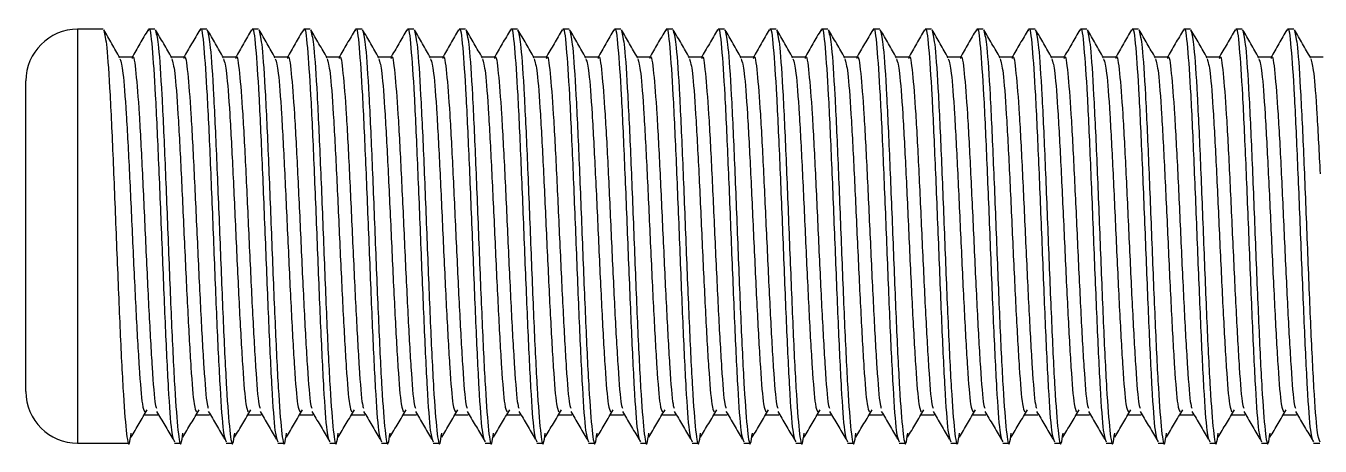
# Model space of a CAD drawing. Header units: millimetres. Extents: x -473 to 6267, y 319 to 3284.
# Drawn here: x 433.3 to 445.8, y 2944.33 to 2948.39 of the extents above; entities that cross this region are included whole.
import ezdxf

# ---------------------------------------------------------------- set-up
doc = ezdxf.new("R2010")
doc.units = ezdxf.units.MM
doc.layers.add('3mm', color=7, linetype='Continuous', lineweight=30)

msp = doc.modelspace()

# ---------------------------------------------------------------- linework, layer by layer
at = {"layer": '3mm', "lineweight": 30}
for p, q in [((434.047, 2948.359), (433.8, 2948.359)), ((433.8, 2948.359), (433.8, 2944.359)), ((434.547, 2948.359), (434.485, 2948.359)), ((435.047, 2948.359), (434.985, 2948.359)), ((435.547, 2948.359), (435.485, 2948.359)), ((436.047, 2948.359), (435.985, 2948.359)), ((436.547, 2948.359), (436.485, 2948.359)), ((437.047, 2948.359), (436.985, 2948.359)), ((437.547, 2948.359), (437.485, 2948.359)), ((438.047, 2948.359), (437.985, 2948.359)), ((438.547, 2948.359), (438.485, 2948.359)), ((439.047, 2948.359), (438.985, 2948.359)), ((439.547, 2948.359), (439.485, 2948.359)), ((440.047, 2948.359), (439.985, 2948.359)), ((440.547, 2948.359), (440.485, 2948.359)), ((441.047, 2948.359), (440.985, 2948.359)), ((441.547, 2948.359), (441.485, 2948.359)), ((442.047, 2948.359), (441.985, 2948.359)), ((442.547, 2948.359), (442.485, 2948.359)), ((443.047, 2948.359), (442.985, 2948.359)), ((443.547, 2948.359), (443.485, 2948.359)), ((444.047, 2948.359), (443.985, 2948.359)), ((444.547, 2948.359), (444.485, 2948.359)), ((445.047, 2948.359), (444.985, 2948.359)), ((445.547, 2948.359), (445.485, 2948.359)), ((434.329, 2948.088), (434.207, 2948.088)), ((434.829, 2948.088), (434.707, 2948.088)), ((435.329, 2948.088), (435.207, 2948.088)), ((435.829, 2948.088), (435.707, 2948.088)), ((436.329, 2948.088), (436.207, 2948.088)), ((436.829, 2948.088), (436.707, 2948.088)), ((437.329, 2948.088), (437.207, 2948.088)), ((437.829, 2948.088), (437.707, 2948.088)), ((438.329, 2948.088), (438.207, 2948.088)), ((438.829, 2948.088), (438.707, 2948.088)), ((439.329, 2948.088), (439.207, 2948.088)), ((439.829, 2948.088), (439.707, 2948.088)), ((440.329, 2948.088), (440.207, 2948.088)), ((440.829, 2948.088), (440.707, 2948.088)), ((441.329, 2948.088), (441.207, 2948.088)), ((441.829, 2948.088), (441.707, 2948.088)), ((442.329, 2948.088), (442.207, 2948.088)), ((442.829, 2948.088), (442.707, 2948.088)), ((443.329, 2948.088), (443.207, 2948.088)), ((443.829, 2948.088), (443.707, 2948.088)), ((444.329, 2948.088), (444.207, 2948.088)), ((444.829, 2948.088), (444.707, 2948.088)), ((445.329, 2948.088), (445.207, 2948.088)), ((445.829, 2948.088), (445.707, 2948.088)), ((433.3, 2947.858), (433.3, 2947.859)), ((433.3, 2944.859), (433.3, 2947.858)), ((434.448, 2944.634), (434.573, 2944.634)), ((434.948, 2944.634), (435.073, 2944.634)), ((435.448, 2944.634), (435.573, 2944.634)), ((435.948, 2944.634), (436.073, 2944.634)), ((436.448, 2944.634), (436.573, 2944.634)), ((436.948, 2944.634), (437.073, 2944.634)), ((437.448, 2944.634), (437.573, 2944.634)), ((437.948, 2944.634), (438.073, 2944.634)), ((438.448, 2944.634), (438.573, 2944.634)), ((438.948, 2944.634), (439.073, 2944.634)), ((439.448, 2944.634), (439.573, 2944.634)), ((439.948, 2944.634), (440.073, 2944.634)), ((440.448, 2944.634), (440.573, 2944.634)), ((440.948, 2944.634), (441.073, 2944.634)), ((441.448, 2944.634), (441.573, 2944.634)), ((441.948, 2944.634), (442.073, 2944.634)), ((442.448, 2944.634), (442.573, 2944.634)), ((442.948, 2944.634), (443.073, 2944.634)), ((443.448, 2944.634), (443.573, 2944.634)), ((443.948, 2944.634), (444.073, 2944.634)), ((444.448, 2944.634), (444.573, 2944.634)), ((444.948, 2944.634), (445.073, 2944.634)), ((445.448, 2944.634), (445.573, 2944.634)), ((433.8, 2944.359), (434.235, 2944.359)), ((434.235, 2944.359), (434.297, 2944.359)), ((434.735, 2944.359), (434.797, 2944.359)), ((435.235, 2944.359), (435.297, 2944.359)), ((435.735, 2944.359), (435.797, 2944.359)), ((436.235, 2944.359), (436.297, 2944.359)), ((436.735, 2944.359), (436.797, 2944.359)), ((437.235, 2944.359), (437.297, 2944.359)), ((437.735, 2944.359), (437.797, 2944.359)), ((438.235, 2944.359), (438.297, 2944.359)), ((438.735, 2944.359), (438.797, 2944.359)), ((439.235, 2944.359), (439.297, 2944.359)), ((439.735, 2944.359), (439.797, 2944.359)), ((440.235, 2944.359), (440.297, 2944.359)), ((440.735, 2944.359), (440.797, 2944.359)), ((441.235, 2944.359), (441.297, 2944.359)), ((441.735, 2944.359), (441.797, 2944.359)), ((442.235, 2944.359), (442.297, 2944.359)), ((442.735, 2944.359), (442.797, 2944.359)), ((443.235, 2944.359), (443.297, 2944.359)), ((443.735, 2944.359), (443.797, 2944.359)), ((444.235, 2944.359), (444.297, 2944.359)), ((444.735, 2944.359), (444.797, 2944.359)), ((445.235, 2944.359), (445.297, 2944.359)), ((445.735, 2944.359), (445.797, 2944.359))]:
    msp.add_line(p, q, dxfattribs=at)
for centre, start, end in [((433.8, 2947.859), 90, 180), ((433.8, 2944.859), 180, 270)]:
    msp.add_arc(centre, 0.5, start, end, dxfattribs=at)
for points, knots in [([(434.485, 2948.346), (434.486, 2948.35), (434.497, 2948.4), (434.519, 2948.205), (434.55, 2947.762), (434.581, 2947.074), (434.613, 2946.286), (434.644, 2945.505), (434.675, 2944.861), (434.705, 2944.432), (434.725, 2944.391), (434.735, 2944.371)], [0, 0, 0, 0, 0.011247, 0.136247, 0.261247, 0.386247, 0.511247, 0.636247, 0.761247, 0.886247, 1, 1, 1, 1]), ([(434.985, 2948.346), (434.986, 2948.35), (434.997, 2948.4), (435.019, 2948.205), (435.05, 2947.762), (435.081, 2947.074), (435.113, 2946.286), (435.144, 2945.505), (435.175, 2944.861), (435.205, 2944.432), (435.225, 2944.391), (435.235, 2944.371)], [0, 0, 0, 0, 0.011247, 0.136247, 0.261247, 0.386247, 0.511247, 0.636247, 0.761247, 0.886247, 1, 1, 1, 1]), ([(435.485, 2948.346), (435.486, 2948.35), (435.497, 2948.4), (435.519, 2948.205), (435.55, 2947.762), (435.581, 2947.074), (435.613, 2946.286), (435.644, 2945.505), (435.675, 2944.861), (435.705, 2944.432), (435.725, 2944.391), (435.735, 2944.371)], [0, 0, 0, 0, 0.011247, 0.136247, 0.261247, 0.386247, 0.511247, 0.636247, 0.761247, 0.886247, 1, 1, 1, 1]), ([(435.985, 2948.346), (435.986, 2948.35), (435.997, 2948.4), (436.019, 2948.205), (436.05, 2947.762), (436.081, 2947.074), (436.113, 2946.286), (436.144, 2945.505), (436.175, 2944.861), (436.205, 2944.432), (436.225, 2944.391), (436.235, 2944.371)], [0, 0, 0, 0, 0.011247, 0.136247, 0.261247, 0.386247, 0.511247, 0.636247, 0.761247, 0.886247, 1, 1, 1, 1]), ([(436.485, 2948.346), (436.486, 2948.35), (436.497, 2948.4), (436.519, 2948.205), (436.55, 2947.762), (436.581, 2947.074), (436.613, 2946.286), (436.644, 2945.505), (436.675, 2944.861), (436.705, 2944.432), (436.725, 2944.391), (436.735, 2944.371)], [0, 0, 0, 0, 0.011247, 0.136247, 0.261247, 0.386247, 0.511247, 0.636247, 0.761247, 0.886247, 1, 1, 1, 1]), ([(436.985, 2948.346), (436.986, 2948.35), (436.997, 2948.4), (437.019, 2948.205), (437.05, 2947.762), (437.081, 2947.074), (437.113, 2946.286), (437.144, 2945.505), (437.175, 2944.861), (437.205, 2944.432), (437.225, 2944.391), (437.235, 2944.371)], [0, 0, 0, 0, 0.011247, 0.136247, 0.261247, 0.386247, 0.511247, 0.636247, 0.761247, 0.886247, 1, 1, 1, 1]), ([(437.485, 2948.346), (437.486, 2948.35), (437.497, 2948.4), (437.519, 2948.205), (437.55, 2947.762), (437.581, 2947.074), (437.613, 2946.286), (437.644, 2945.505), (437.675, 2944.861), (437.705, 2944.432), (437.725, 2944.391), (437.735, 2944.371)], [0, 0, 0, 0, 0.011247, 0.136247, 0.261247, 0.386247, 0.511247, 0.636247, 0.761247, 0.886247, 1, 1, 1, 1]), ([(437.985, 2948.346), (437.986, 2948.35), (437.997, 2948.4), (438.019, 2948.205), (438.05, 2947.762), (438.081, 2947.074), (438.113, 2946.286), (438.144, 2945.505), (438.175, 2944.861), (438.205, 2944.432), (438.225, 2944.391), (438.235, 2944.371)], [0, 0, 0, 0, 0.011247, 0.136247, 0.261247, 0.386247, 0.511247, 0.636247, 0.761247, 0.886247, 1, 1, 1, 1]), ([(438.485, 2948.346), (438.486, 2948.35), (438.497, 2948.4), (438.519, 2948.205), (438.55, 2947.762), (438.581, 2947.074), (438.613, 2946.286), (438.644, 2945.505), (438.675, 2944.861), (438.705, 2944.432), (438.725, 2944.391), (438.735, 2944.371)], [0, 0, 0, 0, 0.011247, 0.136247, 0.261247, 0.386247, 0.511247, 0.636247, 0.761247, 0.886247, 1, 1, 1, 1]), ([(438.985, 2948.346), (438.986, 2948.35), (438.997, 2948.4), (439.019, 2948.205), (439.05, 2947.762), (439.081, 2947.074), (439.113, 2946.286), (439.144, 2945.505), (439.175, 2944.861), (439.205, 2944.432), (439.225, 2944.391), (439.235, 2944.371)], [0, 0, 0, 0, 0.011247, 0.136247, 0.261247, 0.386247, 0.511247, 0.636247, 0.761247, 0.886247, 1, 1, 1, 1]), ([(439.485, 2948.346), (439.486, 2948.35), (439.497, 2948.4), (439.519, 2948.205), (439.55, 2947.762), (439.581, 2947.074), (439.613, 2946.286), (439.644, 2945.505), (439.675, 2944.861), (439.705, 2944.432), (439.725, 2944.391), (439.735, 2944.371)], [0, 0, 0, 0, 0.011247, 0.136247, 0.261247, 0.386247, 0.511247, 0.636247, 0.761247, 0.886247, 1, 1, 1, 1]), ([(439.985, 2948.346), (439.986, 2948.35), (439.997, 2948.4), (440.019, 2948.205), (440.05, 2947.762), (440.081, 2947.074), (440.113, 2946.286), (440.144, 2945.505), (440.175, 2944.861), (440.205, 2944.432), (440.225, 2944.391), (440.235, 2944.371)], [0, 0, 0, 0, 0.011247, 0.136247, 0.261247, 0.386247, 0.511247, 0.636247, 0.761247, 0.886247, 1, 1, 1, 1]), ([(440.485, 2948.346), (440.486, 2948.35), (440.497, 2948.4), (440.519, 2948.205), (440.55, 2947.762), (440.581, 2947.074), (440.613, 2946.286), (440.644, 2945.505), (440.675, 2944.861), (440.705, 2944.432), (440.725, 2944.391), (440.735, 2944.371)], [0, 0, 0, 0, 0.011247, 0.136247, 0.261247, 0.386247, 0.511247, 0.636247, 0.761247, 0.886247, 1, 1, 1, 1]), ([(440.985, 2948.346), (440.986, 2948.35), (440.997, 2948.4), (441.019, 2948.205), (441.05, 2947.762), (441.081, 2947.074), (441.113, 2946.286), (441.144, 2945.505), (441.175, 2944.861), (441.205, 2944.432), (441.225, 2944.391), (441.235, 2944.371)], [0, 0, 0, 0, 0.011247, 0.136247, 0.261247, 0.386247, 0.511247, 0.636247, 0.761247, 0.886247, 1, 1, 1, 1]), ([(441.485, 2948.346), (441.486, 2948.35), (441.497, 2948.4), (441.519, 2948.205), (441.55, 2947.762), (441.581, 2947.074), (441.613, 2946.286), (441.644, 2945.505), (441.675, 2944.861), (441.705, 2944.432), (441.725, 2944.391), (441.735, 2944.371)], [0, 0, 0, 0, 0.011247, 0.136247, 0.261247, 0.386247, 0.511247, 0.636247, 0.761247, 0.886247, 1, 1, 1, 1]), ([(441.985, 2948.346), (441.986, 2948.35), (441.997, 2948.4), (442.019, 2948.205), (442.05, 2947.762), (442.081, 2947.074), (442.113, 2946.286), (442.144, 2945.505), (442.175, 2944.861), (442.205, 2944.432), (442.225, 2944.391), (442.235, 2944.371)], [0, 0, 0, 0, 0.011247, 0.136247, 0.261247, 0.386247, 0.511247, 0.636247, 0.761247, 0.886247, 1, 1, 1, 1]), ([(442.485, 2948.346), (442.486, 2948.35), (442.497, 2948.4), (442.519, 2948.205), (442.55, 2947.762), (442.581, 2947.074), (442.613, 2946.286), (442.644, 2945.505), (442.675, 2944.861), (442.705, 2944.432), (442.725, 2944.391), (442.735, 2944.371)], [0, 0, 0, 0, 0.011247, 0.136247, 0.261247, 0.386247, 0.511247, 0.636247, 0.761247, 0.886247, 1, 1, 1, 1]), ([(442.985, 2948.346), (442.986, 2948.35), (442.997, 2948.4), (443.019, 2948.205), (443.05, 2947.762), (443.081, 2947.074), (443.113, 2946.286), (443.144, 2945.505), (443.175, 2944.861), (443.205, 2944.432), (443.225, 2944.391), (443.235, 2944.371)], [0, 0, 0, 0, 0.011247, 0.136247, 0.261247, 0.386247, 0.511247, 0.636247, 0.761247, 0.886247, 1, 1, 1, 1]), ([(443.485, 2948.346), (443.486, 2948.35), (443.497, 2948.4), (443.519, 2948.205), (443.55, 2947.762), (443.581, 2947.074), (443.613, 2946.286), (443.644, 2945.505), (443.675, 2944.861), (443.705, 2944.432), (443.725, 2944.391), (443.735, 2944.371)], [0, 0, 0, 0, 0.011247, 0.136247, 0.261247, 0.386247, 0.511247, 0.636247, 0.761247, 0.886247, 1, 1, 1, 1]), ([(443.985, 2948.346), (443.986, 2948.35), (443.997, 2948.4), (444.019, 2948.205), (444.05, 2947.762), (444.081, 2947.074), (444.113, 2946.286), (444.144, 2945.505), (444.175, 2944.861), (444.205, 2944.432), (444.225, 2944.391), (444.235, 2944.371)], [0, 0, 0, 0, 0.011247, 0.136247, 0.261247, 0.386247, 0.511247, 0.636247, 0.761247, 0.886247, 1, 1, 1, 1]), ([(444.485, 2948.346), (444.486, 2948.35), (444.497, 2948.4), (444.519, 2948.205), (444.55, 2947.762), (444.581, 2947.074), (444.613, 2946.286), (444.644, 2945.505), (444.675, 2944.861), (444.705, 2944.432), (444.725, 2944.391), (444.735, 2944.371)], [0, 0, 0, 0, 0.011247, 0.136247, 0.261247, 0.386247, 0.511247, 0.636247, 0.761247, 0.886247, 1, 1, 1, 1]), ([(444.985, 2948.346), (444.986, 2948.35), (444.997, 2948.4), (445.019, 2948.205), (445.05, 2947.762), (445.081, 2947.074), (445.113, 2946.286), (445.144, 2945.505), (445.175, 2944.861), (445.205, 2944.432), (445.225, 2944.391), (445.235, 2944.371)], [0, 0, 0, 0, 0.011247, 0.136247, 0.261247, 0.386247, 0.511247, 0.636247, 0.761247, 0.886247, 1, 1, 1, 1]), ([(445.485, 2948.346), (445.486, 2948.35), (445.497, 2948.4), (445.519, 2948.205), (445.55, 2947.762), (445.581, 2947.074), (445.613, 2946.286), (445.644, 2945.505), (445.675, 2944.861), (445.705, 2944.432), (445.725, 2944.391), (445.735, 2944.371)], [0, 0, 0, 0, 0.011247, 0.136247, 0.261247, 0.386247, 0.511247, 0.636247, 0.761247, 0.886247, 1, 1, 1, 1]), ([(434.209, 2948.083), (434.183, 2948.128), (434.131, 2948.219), (434.079, 2948.309), (434.052, 2948.354)], [0, 0, 0, 0, 0.4999345, 1, 1, 1, 1]), ([(434.053, 2948.344), (434.062, 2948.307), (434.082, 2948.229), (434.113, 2947.753), (434.144, 2947.077), (434.175, 2946.285), (434.206, 2945.507), (434.238, 2944.854), (434.269, 2944.445), (434.295, 2944.3), (434.311, 2944.415), (434.317, 2944.455)], [0, 0, 0, 0, 0.109198, 0.227532, 0.345865, 0.464199, 0.582532, 0.700866, 0.819199, 0.937533, 1, 1, 1, 1]), ([(434.48, 2948.354), (434.454, 2948.309), (434.401, 2948.219), (434.349, 2948.128), (434.323, 2948.083)], [0, 0, 0, 0, 0.500068, 1, 1, 1, 1]), ([(434.709, 2948.083), (434.683, 2948.128), (434.631, 2948.219), (434.579, 2948.309), (434.552, 2948.354)], [0, 0, 0, 0, 0.4999345, 1, 1, 1, 1]), ([(434.553, 2948.344), (434.562, 2948.307), (434.582, 2948.229), (434.613, 2947.753), (434.644, 2947.077), (434.675, 2946.285), (434.706, 2945.507), (434.738, 2944.854), (434.769, 2944.445), (434.795, 2944.3), (434.811, 2944.415), (434.817, 2944.455)], [0, 0, 0, 0, 0.109198, 0.227532, 0.345865, 0.464199, 0.582532, 0.700866, 0.819199, 0.937533, 1, 1, 1, 1]), ([(434.98, 2948.354), (434.954, 2948.309), (434.901, 2948.219), (434.849, 2948.128), (434.823, 2948.083)], [0, 0, 0, 0, 0.500068, 1, 1, 1, 1]), ([(435.209, 2948.083), (435.183, 2948.128), (435.131, 2948.219), (435.079, 2948.309), (435.052, 2948.354)], [0, 0, 0, 0, 0.499935, 1, 1, 1, 1]), ([(435.053, 2948.344), (435.062, 2948.307), (435.082, 2948.229), (435.113, 2947.753), (435.144, 2947.077), (435.175, 2946.285), (435.206, 2945.507), (435.238, 2944.854), (435.269, 2944.445), (435.295, 2944.3), (435.311, 2944.415), (435.317, 2944.455)], [0, 0, 0, 0, 0.109198, 0.227532, 0.345865, 0.464199, 0.582532, 0.700866, 0.819199, 0.937533, 1, 1, 1, 1]), ([(435.48, 2948.354), (435.454, 2948.309), (435.401, 2948.219), (435.349, 2948.128), (435.323, 2948.083)], [0, 0, 0, 0, 0.500068, 1, 1, 1, 1]), ([(435.709, 2948.083), (435.683, 2948.128), (435.631, 2948.219), (435.579, 2948.309), (435.552, 2948.354)], [0, 0, 0, 0, 0.499935, 1, 1, 1, 1]), ([(435.553, 2948.344), (435.562, 2948.307), (435.582, 2948.229), (435.613, 2947.753), (435.644, 2947.077), (435.675, 2946.285), (435.706, 2945.507), (435.738, 2944.854), (435.769, 2944.445), (435.795, 2944.3), (435.811, 2944.415), (435.817, 2944.455)], [0, 0, 0, 0, 0.109198, 0.227532, 0.345865, 0.464199, 0.582532, 0.700866, 0.819199, 0.937533, 1, 1, 1, 1]), ([(435.98, 2948.354), (435.954, 2948.309), (435.901, 2948.219), (435.849, 2948.128), (435.823, 2948.083)], [0, 0, 0, 0, 0.500068, 1, 1, 1, 1]), ([(436.209, 2948.083), (436.183, 2948.128), (436.131, 2948.219), (436.079, 2948.309), (436.052, 2948.354)], [0, 0, 0, 0, 0.499935, 1, 1, 1, 1]), ([(436.053, 2948.344), (436.062, 2948.307), (436.082, 2948.229), (436.113, 2947.753), (436.144, 2947.077), (436.175, 2946.285), (436.206, 2945.507), (436.238, 2944.854), (436.269, 2944.445), (436.295, 2944.3), (436.311, 2944.415), (436.317, 2944.455)], [0, 0, 0, 0, 0.1091981, 0.2275316, 0.3458652, 0.4641987, 0.5825322, 0.7008658, 0.8191993, 0.9375329, 1, 1, 1, 1]), ([(436.48, 2948.354), (436.454, 2948.309), (436.401, 2948.219), (436.349, 2948.128), (436.323, 2948.083)], [0, 0, 0, 0, 0.500068, 1, 1, 1, 1]), ([(436.709, 2948.083), (436.683, 2948.128), (436.631, 2948.219), (436.579, 2948.309), (436.552, 2948.354)], [0, 0, 0, 0, 0.499935, 1, 1, 1, 1]), ([(436.553, 2948.344), (436.562, 2948.307), (436.582, 2948.229), (436.613, 2947.753), (436.644, 2947.077), (436.675, 2946.285), (436.706, 2945.507), (436.738, 2944.854), (436.769, 2944.445), (436.795, 2944.3), (436.811, 2944.415), (436.817, 2944.455)], [0, 0, 0, 0, 0.109198, 0.227532, 0.345865, 0.464199, 0.582532, 0.700866, 0.819199, 0.937533, 1, 1, 1, 1]), ([(436.98, 2948.354), (436.954, 2948.309), (436.901, 2948.219), (436.849, 2948.128), (436.823, 2948.083)], [0, 0, 0, 0, 0.500068, 1, 1, 1, 1]), ([(437.209, 2948.083), (437.183, 2948.128), (437.131, 2948.219), (437.079, 2948.309), (437.052, 2948.354)], [0, 0, 0, 0, 0.4999345, 1, 1, 1, 1]), ([(437.053, 2948.344), (437.062, 2948.307), (437.082, 2948.229), (437.113, 2947.753), (437.144, 2947.077), (437.175, 2946.285), (437.206, 2945.507), (437.238, 2944.854), (437.269, 2944.445), (437.295, 2944.3), (437.311, 2944.415), (437.317, 2944.455)], [0, 0, 0, 0, 0.109198, 0.227532, 0.345865, 0.464199, 0.582532, 0.700866, 0.819199, 0.937533, 1, 1, 1, 1]), ([(437.48, 2948.354), (437.454, 2948.309), (437.401, 2948.219), (437.349, 2948.128), (437.323, 2948.083)], [0, 0, 0, 0, 0.500068, 1, 1, 1, 1]), ([(437.709, 2948.083), (437.683, 2948.128), (437.631, 2948.219), (437.579, 2948.309), (437.552, 2948.354)], [0, 0, 0, 0, 0.499935, 1, 1, 1, 1]), ([(437.553, 2948.344), (437.562, 2948.307), (437.582, 2948.229), (437.613, 2947.753), (437.644, 2947.077), (437.675, 2946.285), (437.706, 2945.507), (437.738, 2944.854), (437.769, 2944.445), (437.795, 2944.3), (437.811, 2944.415), (437.817, 2944.455)], [0, 0, 0, 0, 0.1091981, 0.2275316, 0.3458652, 0.4641987, 0.5825322, 0.7008658, 0.8191993, 0.9375329, 1, 1, 1, 1]), ([(437.98, 2948.354), (437.954, 2948.309), (437.901, 2948.219), (437.849, 2948.128), (437.823, 2948.083)], [0, 0, 0, 0, 0.500068, 1, 1, 1, 1]), ([(438.209, 2948.083), (438.183, 2948.128), (438.131, 2948.219), (438.079, 2948.309), (438.052, 2948.354)], [0, 0, 0, 0, 0.499935, 1, 1, 1, 1]), ([(438.053, 2948.344), (438.062, 2948.307), (438.082, 2948.229), (438.113, 2947.753), (438.144, 2947.077), (438.175, 2946.285), (438.206, 2945.507), (438.238, 2944.854), (438.269, 2944.445), (438.295, 2944.3), (438.311, 2944.415), (438.317, 2944.455)], [0, 0, 0, 0, 0.109198, 0.227532, 0.345865, 0.464199, 0.582532, 0.700866, 0.819199, 0.937533, 1, 1, 1, 1]), ([(438.48, 2948.354), (438.454, 2948.309), (438.401, 2948.219), (438.349, 2948.128), (438.323, 2948.083)], [0, 0, 0, 0, 0.500068, 1, 1, 1, 1]), ([(438.709, 2948.083), (438.683, 2948.128), (438.631, 2948.219), (438.579, 2948.309), (438.552, 2948.354)], [0, 0, 0, 0, 0.499935, 1, 1, 1, 1]), ([(438.553, 2948.344), (438.562, 2948.307), (438.582, 2948.229), (438.613, 2947.753), (438.644, 2947.077), (438.675, 2946.285), (438.706, 2945.507), (438.738, 2944.854), (438.769, 2944.445), (438.795, 2944.3), (438.811, 2944.415), (438.817, 2944.455)], [0, 0, 0, 0, 0.109198, 0.227532, 0.345865, 0.464199, 0.582532, 0.700866, 0.819199, 0.937533, 1, 1, 1, 1]), ([(438.98, 2948.354), (438.954, 2948.309), (438.901, 2948.219), (438.849, 2948.128), (438.823, 2948.083)], [0, 0, 0, 0, 0.500068, 1, 1, 1, 1]), ([(439.209, 2948.083), (439.183, 2948.128), (439.131, 2948.219), (439.079, 2948.309), (439.052, 2948.354)], [0, 0, 0, 0, 0.499935, 1, 1, 1, 1]), ([(439.053, 2948.344), (439.062, 2948.307), (439.082, 2948.229), (439.113, 2947.753), (439.144, 2947.077), (439.175, 2946.285), (439.206, 2945.507), (439.238, 2944.854), (439.269, 2944.445), (439.295, 2944.3), (439.311, 2944.415), (439.317, 2944.455)], [0, 0, 0, 0, 0.109198, 0.227532, 0.345865, 0.464199, 0.582532, 0.700866, 0.819199, 0.937533, 1, 1, 1, 1]), ([(439.48, 2948.354), (439.454, 2948.309), (439.401, 2948.219), (439.349, 2948.128), (439.323, 2948.083)], [0, 0, 0, 0, 0.500068, 1, 1, 1, 1]), ([(439.709, 2948.083), (439.683, 2948.128), (439.631, 2948.219), (439.579, 2948.309), (439.552, 2948.354)], [0, 0, 0, 0, 0.4999345, 1, 1, 1, 1]), ([(439.553, 2948.344), (439.562, 2948.307), (439.582, 2948.229), (439.613, 2947.753), (439.644, 2947.077), (439.675, 2946.285), (439.706, 2945.507), (439.738, 2944.854), (439.769, 2944.445), (439.795, 2944.3), (439.811, 2944.415), (439.817, 2944.455)], [0, 0, 0, 0, 0.1091981, 0.2275316, 0.3458652, 0.4641987, 0.5825322, 0.7008658, 0.8191993, 0.9375329, 1, 1, 1, 1]), ([(439.98, 2948.354), (439.954, 2948.309), (439.901, 2948.219), (439.849, 2948.128), (439.823, 2948.083)], [0, 0, 0, 0, 0.500068, 1, 1, 1, 1]), ([(440.209, 2948.083), (440.183, 2948.128), (440.131, 2948.219), (440.079, 2948.309), (440.052, 2948.354)], [0, 0, 0, 0, 0.499935, 1, 1, 1, 1]), ([(440.053, 2948.344), (440.062, 2948.307), (440.082, 2948.229), (440.113, 2947.753), (440.144, 2947.077), (440.175, 2946.285), (440.206, 2945.507), (440.238, 2944.854), (440.269, 2944.445), (440.295, 2944.3), (440.311, 2944.415), (440.317, 2944.455)], [0, 0, 0, 0, 0.109198, 0.227532, 0.345865, 0.464199, 0.582532, 0.700866, 0.819199, 0.937533, 1, 1, 1, 1]), ([(440.48, 2948.354), (440.454, 2948.309), (440.401, 2948.219), (440.349, 2948.128), (440.323, 2948.083)], [0, 0, 0, 0, 0.500068, 1, 1, 1, 1]), ([(440.709, 2948.083), (440.683, 2948.128), (440.631, 2948.219), (440.579, 2948.309), (440.552, 2948.354)], [0, 0, 0, 0, 0.499935, 1, 1, 1, 1]), ([(440.553, 2948.344), (440.562, 2948.307), (440.582, 2948.229), (440.613, 2947.753), (440.644, 2947.077), (440.675, 2946.285), (440.706, 2945.507), (440.738, 2944.854), (440.769, 2944.445), (440.795, 2944.3), (440.811, 2944.415), (440.817, 2944.455)], [0, 0, 0, 0, 0.109198, 0.227532, 0.345865, 0.464199, 0.582532, 0.700866, 0.819199, 0.937533, 1, 1, 1, 1]), ([(440.98, 2948.354), (440.954, 2948.309), (440.901, 2948.219), (440.849, 2948.128), (440.823, 2948.083)], [0, 0, 0, 0, 0.500068, 1, 1, 1, 1]), ([(441.209, 2948.083), (441.183, 2948.128), (441.131, 2948.219), (441.079, 2948.309), (441.052, 2948.354)], [0, 0, 0, 0, 0.499935, 1, 1, 1, 1]), ([(441.053, 2948.344), (441.062, 2948.307), (441.082, 2948.229), (441.113, 2947.753), (441.144, 2947.077), (441.175, 2946.285), (441.206, 2945.507), (441.238, 2944.854), (441.269, 2944.445), (441.295, 2944.3), (441.311, 2944.415), (441.317, 2944.455)], [0, 0, 0, 0, 0.109198, 0.227532, 0.345865, 0.464199, 0.582532, 0.700866, 0.819199, 0.937533, 1, 1, 1, 1]), ([(441.48, 2948.354), (441.454, 2948.309), (441.401, 2948.219), (441.349, 2948.128), (441.323, 2948.083)], [0, 0, 0, 0, 0.500068, 1, 1, 1, 1]), ([(441.709, 2948.083), (441.683, 2948.128), (441.631, 2948.219), (441.579, 2948.309), (441.552, 2948.354)], [0, 0, 0, 0, 0.4999345, 1, 1, 1, 1]), ([(441.553, 2948.344), (441.562, 2948.307), (441.582, 2948.229), (441.613, 2947.753), (441.644, 2947.077), (441.675, 2946.285), (441.706, 2945.507), (441.738, 2944.854), (441.769, 2944.445), (441.795, 2944.3), (441.811, 2944.415), (441.817, 2944.455)], [0, 0, 0, 0, 0.109198, 0.227532, 0.345865, 0.464199, 0.582532, 0.700866, 0.819199, 0.937533, 1, 1, 1, 1]), ([(441.98, 2948.354), (441.954, 2948.309), (441.901, 2948.219), (441.849, 2948.128), (441.823, 2948.083)], [0, 0, 0, 0, 0.500068, 1, 1, 1, 1]), ([(442.209, 2948.083), (442.183, 2948.128), (442.131, 2948.219), (442.079, 2948.309), (442.052, 2948.354)], [0, 0, 0, 0, 0.4999345, 1, 1, 1, 1]), ([(442.053, 2948.344), (442.062, 2948.307), (442.082, 2948.229), (442.113, 2947.753), (442.144, 2947.077), (442.175, 2946.285), (442.206, 2945.507), (442.238, 2944.854), (442.269, 2944.445), (442.295, 2944.3), (442.311, 2944.415), (442.317, 2944.455)], [0, 0, 0, 0, 0.109198, 0.227532, 0.345865, 0.464199, 0.582532, 0.700866, 0.819199, 0.937533, 1, 1, 1, 1]), ([(442.48, 2948.354), (442.454, 2948.309), (442.401, 2948.219), (442.349, 2948.128), (442.323, 2948.083)], [0, 0, 0, 0, 0.500068, 1, 1, 1, 1]), ([(442.709, 2948.083), (442.683, 2948.128), (442.631, 2948.219), (442.579, 2948.309), (442.552, 2948.354)], [0, 0, 0, 0, 0.499935, 1, 1, 1, 1]), ([(442.553, 2948.344), (442.562, 2948.307), (442.582, 2948.229), (442.613, 2947.753), (442.644, 2947.077), (442.675, 2946.285), (442.706, 2945.507), (442.738, 2944.854), (442.769, 2944.445), (442.795, 2944.3), (442.811, 2944.415), (442.817, 2944.455)], [0, 0, 0, 0, 0.109198, 0.227532, 0.345865, 0.464199, 0.582532, 0.700866, 0.819199, 0.937533, 1, 1, 1, 1]), ([(442.98, 2948.354), (442.954, 2948.309), (442.901, 2948.219), (442.849, 2948.128), (442.823, 2948.083)], [0, 0, 0, 0, 0.500068, 1, 1, 1, 1]), ([(443.209, 2948.083), (443.183, 2948.128), (443.131, 2948.219), (443.079, 2948.309), (443.052, 2948.354)], [0, 0, 0, 0, 0.499935, 1, 1, 1, 1]), ([(443.053, 2948.344), (443.062, 2948.307), (443.082, 2948.229), (443.113, 2947.753), (443.144, 2947.077), (443.175, 2946.285), (443.206, 2945.507), (443.238, 2944.854), (443.269, 2944.445), (443.295, 2944.3), (443.311, 2944.415), (443.317, 2944.455)], [0, 0, 0, 0, 0.109198, 0.227532, 0.345865, 0.464199, 0.582532, 0.700866, 0.819199, 0.937533, 1, 1, 1, 1]), ([(443.48, 2948.354), (443.454, 2948.309), (443.401, 2948.219), (443.349, 2948.128), (443.323, 2948.083)], [0, 0, 0, 0, 0.500068, 1, 1, 1, 1]), ([(443.709, 2948.083), (443.683, 2948.128), (443.631, 2948.219), (443.579, 2948.309), (443.552, 2948.354)], [0, 0, 0, 0, 0.499935, 1, 1, 1, 1]), ([(443.553, 2948.344), (443.562, 2948.307), (443.582, 2948.229), (443.613, 2947.753), (443.644, 2947.077), (443.675, 2946.285), (443.706, 2945.507), (443.738, 2944.854), (443.769, 2944.445), (443.795, 2944.3), (443.811, 2944.415), (443.817, 2944.455)], [0, 0, 0, 0, 0.1091981, 0.2275316, 0.3458652, 0.4641987, 0.5825322, 0.7008658, 0.8191993, 0.9375329, 1, 1, 1, 1]), ([(443.98, 2948.354), (443.954, 2948.309), (443.901, 2948.219), (443.849, 2948.128), (443.823, 2948.083)], [0, 0, 0, 0, 0.500068, 1, 1, 1, 1]), ([(444.209, 2948.083), (444.183, 2948.128), (444.131, 2948.219), (444.079, 2948.309), (444.052, 2948.354)], [0, 0, 0, 0, 0.499935, 1, 1, 1, 1]), ([(444.053, 2948.344), (444.062, 2948.307), (444.082, 2948.229), (444.113, 2947.753), (444.144, 2947.077), (444.175, 2946.285), (444.206, 2945.507), (444.238, 2944.854), (444.269, 2944.445), (444.295, 2944.3), (444.311, 2944.415), (444.317, 2944.455)], [0, 0, 0, 0, 0.109198, 0.227532, 0.345865, 0.464199, 0.582532, 0.700866, 0.819199, 0.937533, 1, 1, 1, 1]), ([(444.48, 2948.354), (444.454, 2948.309), (444.401, 2948.219), (444.349, 2948.128), (444.323, 2948.083)], [0, 0, 0, 0, 0.500068, 1, 1, 1, 1]), ([(444.709, 2948.083), (444.683, 2948.128), (444.631, 2948.219), (444.579, 2948.309), (444.552, 2948.354)], [0, 0, 0, 0, 0.499935, 1, 1, 1, 1]), ([(444.553, 2948.344), (444.562, 2948.307), (444.582, 2948.229), (444.613, 2947.753), (444.644, 2947.077), (444.675, 2946.285), (444.706, 2945.507), (444.738, 2944.854), (444.769, 2944.445), (444.795, 2944.3), (444.811, 2944.415), (444.817, 2944.455)], [0, 0, 0, 0, 0.109198, 0.227532, 0.345865, 0.464199, 0.582532, 0.700866, 0.819199, 0.937533, 1, 1, 1, 1]), ([(444.98, 2948.354), (444.954, 2948.309), (444.901, 2948.219), (444.849, 2948.128), (444.823, 2948.083)], [0, 0, 0, 0, 0.500068, 1, 1, 1, 1]), ([(445.209, 2948.083), (445.183, 2948.128), (445.131, 2948.219), (445.079, 2948.309), (445.052, 2948.354)], [0, 0, 0, 0, 0.499935, 1, 1, 1, 1]), ([(445.053, 2948.344), (445.062, 2948.307), (445.082, 2948.229), (445.113, 2947.753), (445.144, 2947.077), (445.175, 2946.285), (445.206, 2945.507), (445.238, 2944.854), (445.269, 2944.445), (445.295, 2944.3), (445.311, 2944.415), (445.317, 2944.455)], [0, 0, 0, 0, 0.109198, 0.227532, 0.345865, 0.464199, 0.582532, 0.700866, 0.819199, 0.937533, 1, 1, 1, 1]), ([(445.48, 2948.354), (445.454, 2948.309), (445.401, 2948.219), (445.349, 2948.128), (445.323, 2948.083)], [0, 0, 0, 0, 0.500068, 1, 1, 1, 1]), ([(445.709, 2948.083), (445.683, 2948.128), (445.631, 2948.219), (445.579, 2948.309), (445.552, 2948.354)], [0, 0, 0, 0, 0.499935, 1, 1, 1, 1]), ([(445.553, 2948.344), (445.562, 2948.307), (445.582, 2948.229), (445.613, 2947.753), (445.644, 2947.077), (445.675, 2946.286), (445.706, 2945.505), (445.738, 2944.861), (445.768, 2944.432), (445.788, 2944.391), (445.797, 2944.371)], [0, 0, 0, 0, 0.117812, 0.24548, 0.373148, 0.500815, 0.628483, 0.756151, 0.883819, 1, 1, 1, 1]), ([(434.209, 2948.073), (434.219, 2948.042), (434.239, 2947.975), (434.269, 2947.564), (434.3, 2946.98), (434.331, 2946.296), (434.363, 2945.62), (434.394, 2945.066), (434.422, 2944.711), (434.44, 2944.676), (434.448, 2944.661)], [0, 0, 0, 0, 0.119542, 0.250565, 0.381589, 0.512612, 0.643636, 0.77466, 0.905683, 1, 1, 1, 1]), ([(434.329, 2948.077), (434.33, 2948.081), (434.341, 2948.124), (434.363, 2947.955), (434.394, 2947.573), (434.425, 2946.977), (434.456, 2946.297), (434.488, 2945.619), (434.519, 2945.07), (434.544, 2944.742), (434.558, 2944.707), (434.562, 2944.697)], [0, 0, 0, 0, 0.0119051, 0.1457265, 0.2795479, 0.4133693, 0.5471907, 0.6810121, 0.8148335, 0.9486549, 1, 1, 1, 1]), ([(434.709, 2948.073), (434.719, 2948.042), (434.739, 2947.975), (434.769, 2947.564), (434.8, 2946.98), (434.831, 2946.296), (434.863, 2945.62), (434.894, 2945.066), (434.922, 2944.711), (434.94, 2944.676), (434.948, 2944.661)], [0, 0, 0, 0, 0.119542, 0.250565, 0.381589, 0.512612, 0.643636, 0.77466, 0.905683, 1, 1, 1, 1]), ([(434.829, 2948.077), (434.83, 2948.081), (434.841, 2948.124), (434.863, 2947.955), (434.894, 2947.573), (434.925, 2946.977), (434.956, 2946.297), (434.988, 2945.619), (435.019, 2945.07), (435.044, 2944.742), (435.058, 2944.707), (435.062, 2944.697)], [0, 0, 0, 0, 0.011905, 0.145726, 0.279548, 0.413369, 0.547191, 0.681012, 0.814834, 0.948655, 1, 1, 1, 1]), ([(435.209, 2948.073), (435.219, 2948.042), (435.239, 2947.975), (435.269, 2947.564), (435.3, 2946.98), (435.331, 2946.296), (435.363, 2945.62), (435.394, 2945.066), (435.422, 2944.711), (435.44, 2944.676), (435.448, 2944.661)], [0, 0, 0, 0, 0.119542, 0.250565, 0.381589, 0.512612, 0.643636, 0.77466, 0.905683, 1, 1, 1, 1]), ([(435.329, 2948.077), (435.33, 2948.081), (435.341, 2948.124), (435.363, 2947.955), (435.394, 2947.573), (435.425, 2946.977), (435.456, 2946.297), (435.488, 2945.619), (435.519, 2945.07), (435.544, 2944.742), (435.558, 2944.707), (435.562, 2944.697)], [0, 0, 0, 0, 0.0119051, 0.1457265, 0.2795479, 0.4133693, 0.5471907, 0.6810121, 0.8148335, 0.9486549, 1, 1, 1, 1]), ([(435.709, 2948.073), (435.719, 2948.042), (435.739, 2947.975), (435.769, 2947.564), (435.8, 2946.98), (435.831, 2946.296), (435.863, 2945.62), (435.894, 2945.066), (435.922, 2944.711), (435.94, 2944.676), (435.948, 2944.661)], [0, 0, 0, 0, 0.1195418, 0.2505654, 0.3815889, 0.5126125, 0.643636, 0.7746596, 0.9056831, 1, 1, 1, 1]), ([(435.829, 2948.077), (435.83, 2948.081), (435.841, 2948.124), (435.863, 2947.955), (435.894, 2947.573), (435.925, 2946.977), (435.956, 2946.297), (435.988, 2945.619), (436.019, 2945.07), (436.044, 2944.742), (436.058, 2944.707), (436.062, 2944.697)], [0, 0, 0, 0, 0.011905, 0.145726, 0.279548, 0.413369, 0.547191, 0.681012, 0.814834, 0.948655, 1, 1, 1, 1]), ([(436.209, 2948.073), (436.219, 2948.042), (436.239, 2947.975), (436.269, 2947.564), (436.3, 2946.98), (436.331, 2946.296), (436.363, 2945.62), (436.394, 2945.066), (436.422, 2944.711), (436.44, 2944.676), (436.448, 2944.661)], [0, 0, 0, 0, 0.1195418, 0.2505654, 0.3815889, 0.5126125, 0.643636, 0.7746596, 0.9056831, 1, 1, 1, 1]), ([(436.329, 2948.077), (436.33, 2948.081), (436.341, 2948.124), (436.363, 2947.955), (436.394, 2947.573), (436.425, 2946.977), (436.456, 2946.297), (436.488, 2945.619), (436.519, 2945.07), (436.544, 2944.742), (436.558, 2944.707), (436.562, 2944.697)], [0, 0, 0, 0, 0.011905, 0.145726, 0.279548, 0.413369, 0.547191, 0.681012, 0.814834, 0.948655, 1, 1, 1, 1]), ([(436.709, 2948.073), (436.719, 2948.042), (436.739, 2947.975), (436.769, 2947.564), (436.8, 2946.98), (436.831, 2946.296), (436.863, 2945.62), (436.894, 2945.066), (436.922, 2944.711), (436.94, 2944.676), (436.948, 2944.661)], [0, 0, 0, 0, 0.119542, 0.250565, 0.381589, 0.512612, 0.643636, 0.77466, 0.905683, 1, 1, 1, 1]), ([(436.829, 2948.077), (436.83, 2948.081), (436.841, 2948.124), (436.863, 2947.955), (436.894, 2947.573), (436.925, 2946.977), (436.956, 2946.297), (436.988, 2945.619), (437.019, 2945.07), (437.044, 2944.742), (437.058, 2944.707), (437.062, 2944.697)], [0, 0, 0, 0, 0.011905, 0.145726, 0.279548, 0.413369, 0.547191, 0.681012, 0.814834, 0.948655, 1, 1, 1, 1]), ([(437.209, 2948.073), (437.219, 2948.042), (437.239, 2947.975), (437.269, 2947.564), (437.3, 2946.98), (437.331, 2946.296), (437.363, 2945.62), (437.394, 2945.066), (437.422, 2944.711), (437.44, 2944.676), (437.448, 2944.661)], [0, 0, 0, 0, 0.119542, 0.250565, 0.381589, 0.512612, 0.643636, 0.77466, 0.905683, 1, 1, 1, 1]), ([(437.329, 2948.077), (437.33, 2948.081), (437.341, 2948.124), (437.363, 2947.955), (437.394, 2947.573), (437.425, 2946.977), (437.456, 2946.297), (437.488, 2945.619), (437.519, 2945.07), (437.544, 2944.742), (437.558, 2944.707), (437.562, 2944.697)], [0, 0, 0, 0, 0.011905, 0.145726, 0.279548, 0.413369, 0.547191, 0.681012, 0.814834, 0.948655, 1, 1, 1, 1]), ([(437.709, 2948.073), (437.719, 2948.042), (437.739, 2947.975), (437.769, 2947.564), (437.8, 2946.98), (437.831, 2946.296), (437.863, 2945.62), (437.894, 2945.066), (437.922, 2944.711), (437.94, 2944.676), (437.948, 2944.661)], [0, 0, 0, 0, 0.119542, 0.250565, 0.381589, 0.512612, 0.643636, 0.77466, 0.905683, 1, 1, 1, 1]), ([(437.829, 2948.077), (437.83, 2948.081), (437.841, 2948.124), (437.863, 2947.955), (437.894, 2947.573), (437.925, 2946.977), (437.956, 2946.297), (437.988, 2945.619), (438.019, 2945.07), (438.044, 2944.742), (438.058, 2944.707), (438.062, 2944.697)], [0, 0, 0, 0, 0.0119051, 0.1457265, 0.2795479, 0.4133693, 0.5471907, 0.6810121, 0.8148335, 0.9486549, 1, 1, 1, 1]), ([(438.209, 2948.073), (438.219, 2948.042), (438.239, 2947.975), (438.269, 2947.564), (438.3, 2946.98), (438.331, 2946.296), (438.363, 2945.62), (438.394, 2945.066), (438.422, 2944.711), (438.44, 2944.676), (438.448, 2944.661)], [0, 0, 0, 0, 0.119542, 0.250565, 0.381589, 0.512612, 0.643636, 0.77466, 0.905683, 1, 1, 1, 1]), ([(438.329, 2948.077), (438.33, 2948.081), (438.341, 2948.124), (438.363, 2947.955), (438.394, 2947.573), (438.425, 2946.977), (438.456, 2946.297), (438.488, 2945.619), (438.519, 2945.07), (438.544, 2944.742), (438.558, 2944.707), (438.562, 2944.697)], [0, 0, 0, 0, 0.011905, 0.145726, 0.279548, 0.413369, 0.547191, 0.681012, 0.814834, 0.948655, 1, 1, 1, 1]), ([(438.709, 2948.073), (438.719, 2948.042), (438.739, 2947.975), (438.769, 2947.564), (438.8, 2946.98), (438.831, 2946.296), (438.863, 2945.62), (438.894, 2945.066), (438.922, 2944.711), (438.94, 2944.676), (438.948, 2944.661)], [0, 0, 0, 0, 0.119542, 0.250565, 0.381589, 0.512612, 0.643636, 0.77466, 0.905683, 1, 1, 1, 1]), ([(438.829, 2948.077), (438.83, 2948.081), (438.841, 2948.124), (438.863, 2947.955), (438.894, 2947.573), (438.925, 2946.977), (438.956, 2946.297), (438.988, 2945.619), (439.019, 2945.07), (439.044, 2944.742), (439.058, 2944.707), (439.062, 2944.697)], [0, 0, 0, 0, 0.011905, 0.145726, 0.279548, 0.413369, 0.547191, 0.681012, 0.814834, 0.948655, 1, 1, 1, 1]), ([(439.209, 2948.073), (439.219, 2948.042), (439.239, 2947.975), (439.269, 2947.564), (439.3, 2946.98), (439.331, 2946.296), (439.363, 2945.62), (439.394, 2945.066), (439.422, 2944.711), (439.44, 2944.676), (439.448, 2944.661)], [0, 0, 0, 0, 0.119542, 0.250565, 0.381589, 0.512612, 0.643636, 0.77466, 0.905683, 1, 1, 1, 1]), ([(439.329, 2948.077), (439.33, 2948.081), (439.341, 2948.124), (439.363, 2947.955), (439.394, 2947.573), (439.425, 2946.977), (439.456, 2946.297), (439.488, 2945.619), (439.519, 2945.07), (439.544, 2944.742), (439.558, 2944.707), (439.562, 2944.697)], [0, 0, 0, 0, 0.011905, 0.145726, 0.279548, 0.413369, 0.547191, 0.681012, 0.814834, 0.948655, 1, 1, 1, 1]), ([(439.709, 2948.073), (439.719, 2948.042), (439.739, 2947.975), (439.769, 2947.564), (439.8, 2946.98), (439.831, 2946.296), (439.863, 2945.62), (439.894, 2945.066), (439.922, 2944.711), (439.94, 2944.676), (439.948, 2944.661)], [0, 0, 0, 0, 0.119542, 0.250565, 0.381589, 0.512612, 0.643636, 0.77466, 0.905683, 1, 1, 1, 1]), ([(439.829, 2948.077), (439.83, 2948.081), (439.841, 2948.124), (439.863, 2947.955), (439.894, 2947.573), (439.925, 2946.977), (439.956, 2946.297), (439.988, 2945.619), (440.019, 2945.07), (440.044, 2944.742), (440.058, 2944.707), (440.062, 2944.697)], [0, 0, 0, 0, 0.011905, 0.145726, 0.279548, 0.413369, 0.547191, 0.681012, 0.814834, 0.948655, 1, 1, 1, 1]), ([(440.209, 2948.073), (440.219, 2948.042), (440.239, 2947.975), (440.269, 2947.564), (440.3, 2946.98), (440.331, 2946.296), (440.363, 2945.62), (440.394, 2945.066), (440.422, 2944.711), (440.44, 2944.676), (440.448, 2944.661)], [0, 0, 0, 0, 0.119542, 0.250565, 0.381589, 0.512612, 0.643636, 0.77466, 0.905683, 1, 1, 1, 1]), ([(440.329, 2948.077), (440.33, 2948.081), (440.341, 2948.124), (440.363, 2947.955), (440.394, 2947.573), (440.425, 2946.977), (440.456, 2946.297), (440.488, 2945.619), (440.519, 2945.07), (440.544, 2944.742), (440.558, 2944.707), (440.562, 2944.697)], [0, 0, 0, 0, 0.011905, 0.145726, 0.279548, 0.413369, 0.547191, 0.681012, 0.814834, 0.948655, 1, 1, 1, 1]), ([(440.709, 2948.073), (440.719, 2948.042), (440.739, 2947.975), (440.769, 2947.564), (440.8, 2946.98), (440.831, 2946.296), (440.863, 2945.62), (440.894, 2945.066), (440.922, 2944.711), (440.94, 2944.676), (440.948, 2944.661)], [0, 0, 0, 0, 0.119542, 0.250565, 0.381589, 0.512612, 0.643636, 0.77466, 0.905683, 1, 1, 1, 1]), ([(440.829, 2948.077), (440.83, 2948.081), (440.841, 2948.124), (440.863, 2947.955), (440.894, 2947.573), (440.925, 2946.977), (440.956, 2946.297), (440.988, 2945.619), (441.019, 2945.07), (441.044, 2944.742), (441.058, 2944.707), (441.062, 2944.697)], [0, 0, 0, 0, 0.011905, 0.145726, 0.279548, 0.413369, 0.547191, 0.681012, 0.814834, 0.948655, 1, 1, 1, 1]), ([(441.209, 2948.073), (441.219, 2948.042), (441.239, 2947.975), (441.269, 2947.564), (441.3, 2946.98), (441.331, 2946.296), (441.363, 2945.62), (441.394, 2945.066), (441.422, 2944.711), (441.44, 2944.676), (441.448, 2944.661)], [0, 0, 0, 0, 0.119542, 0.250565, 0.381589, 0.512612, 0.643636, 0.77466, 0.905683, 1, 1, 1, 1]), ([(441.329, 2948.077), (441.33, 2948.081), (441.341, 2948.124), (441.363, 2947.955), (441.394, 2947.573), (441.425, 2946.977), (441.456, 2946.297), (441.488, 2945.619), (441.519, 2945.07), (441.544, 2944.742), (441.558, 2944.707), (441.562, 2944.697)], [0, 0, 0, 0, 0.011905, 0.145726, 0.279548, 0.413369, 0.547191, 0.681012, 0.814834, 0.948655, 1, 1, 1, 1]), ([(441.709, 2948.073), (441.719, 2948.042), (441.739, 2947.975), (441.769, 2947.564), (441.8, 2946.98), (441.831, 2946.296), (441.863, 2945.62), (441.894, 2945.066), (441.922, 2944.711), (441.94, 2944.676), (441.948, 2944.661)], [0, 0, 0, 0, 0.119542, 0.250565, 0.381589, 0.512612, 0.643636, 0.77466, 0.905683, 1, 1, 1, 1]), ([(441.829, 2948.077), (441.83, 2948.081), (441.841, 2948.124), (441.863, 2947.955), (441.894, 2947.573), (441.925, 2946.977), (441.956, 2946.297), (441.988, 2945.619), (442.019, 2945.07), (442.044, 2944.742), (442.058, 2944.707), (442.062, 2944.697)], [0, 0, 0, 0, 0.011905, 0.145726, 0.279548, 0.413369, 0.547191, 0.681012, 0.814834, 0.948655, 1, 1, 1, 1]), ([(442.209, 2948.073), (442.219, 2948.042), (442.239, 2947.975), (442.269, 2947.564), (442.3, 2946.98), (442.331, 2946.296), (442.363, 2945.62), (442.394, 2945.066), (442.422, 2944.711), (442.44, 2944.676), (442.448, 2944.661)], [0, 0, 0, 0, 0.119542, 0.250565, 0.381589, 0.512612, 0.643636, 0.77466, 0.905683, 1, 1, 1, 1]), ([(442.329, 2948.077), (442.33, 2948.081), (442.341, 2948.124), (442.363, 2947.955), (442.394, 2947.573), (442.425, 2946.977), (442.456, 2946.297), (442.488, 2945.619), (442.519, 2945.07), (442.544, 2944.742), (442.558, 2944.707), (442.562, 2944.697)], [0, 0, 0, 0, 0.011905, 0.145726, 0.279548, 0.413369, 0.547191, 0.681012, 0.814834, 0.948655, 1, 1, 1, 1]), ([(442.709, 2948.073), (442.719, 2948.042), (442.739, 2947.975), (442.769, 2947.564), (442.8, 2946.98), (442.831, 2946.296), (442.863, 2945.62), (442.894, 2945.066), (442.922, 2944.711), (442.94, 2944.676), (442.948, 2944.661)], [0, 0, 0, 0, 0.119542, 0.250565, 0.381589, 0.512612, 0.643636, 0.77466, 0.905683, 1, 1, 1, 1]), ([(442.829, 2948.077), (442.83, 2948.081), (442.841, 2948.124), (442.863, 2947.955), (442.894, 2947.573), (442.925, 2946.977), (442.956, 2946.297), (442.988, 2945.619), (443.019, 2945.07), (443.044, 2944.742), (443.058, 2944.707), (443.062, 2944.697)], [0, 0, 0, 0, 0.011905, 0.145726, 0.279548, 0.413369, 0.547191, 0.681012, 0.814834, 0.948655, 1, 1, 1, 1]), ([(443.209, 2948.073), (443.219, 2948.042), (443.239, 2947.975), (443.269, 2947.564), (443.3, 2946.98), (443.331, 2946.296), (443.363, 2945.62), (443.394, 2945.066), (443.422, 2944.711), (443.44, 2944.676), (443.448, 2944.661)], [0, 0, 0, 0, 0.119542, 0.250565, 0.381589, 0.512612, 0.643636, 0.77466, 0.905683, 1, 1, 1, 1]), ([(443.329, 2948.077), (443.33, 2948.081), (443.341, 2948.124), (443.363, 2947.955), (443.394, 2947.573), (443.425, 2946.977), (443.456, 2946.297), (443.488, 2945.619), (443.519, 2945.07), (443.544, 2944.742), (443.558, 2944.707), (443.562, 2944.697)], [0, 0, 0, 0, 0.011905, 0.145726, 0.279548, 0.413369, 0.547191, 0.681012, 0.814834, 0.948655, 1, 1, 1, 1]), ([(443.709, 2948.073), (443.719, 2948.042), (443.739, 2947.975), (443.769, 2947.564), (443.8, 2946.98), (443.831, 2946.296), (443.863, 2945.62), (443.894, 2945.066), (443.922, 2944.711), (443.94, 2944.676), (443.948, 2944.661)], [0, 0, 0, 0, 0.119542, 0.250565, 0.381589, 0.512612, 0.643636, 0.77466, 0.905683, 1, 1, 1, 1]), ([(443.829, 2948.077), (443.83, 2948.081), (443.841, 2948.124), (443.863, 2947.955), (443.894, 2947.573), (443.925, 2946.977), (443.956, 2946.297), (443.988, 2945.619), (444.019, 2945.07), (444.044, 2944.742), (444.058, 2944.707), (444.062, 2944.697)], [0, 0, 0, 0, 0.011905, 0.145726, 0.279548, 0.413369, 0.547191, 0.681012, 0.814834, 0.948655, 1, 1, 1, 1]), ([(444.209, 2948.073), (444.219, 2948.042), (444.239, 2947.975), (444.269, 2947.564), (444.3, 2946.98), (444.331, 2946.296), (444.363, 2945.62), (444.394, 2945.066), (444.422, 2944.711), (444.44, 2944.676), (444.448, 2944.661)], [0, 0, 0, 0, 0.119542, 0.250565, 0.381589, 0.512612, 0.643636, 0.77466, 0.905683, 1, 1, 1, 1]), ([(444.329, 2948.077), (444.33, 2948.081), (444.341, 2948.124), (444.363, 2947.955), (444.394, 2947.573), (444.425, 2946.977), (444.456, 2946.297), (444.488, 2945.619), (444.519, 2945.07), (444.544, 2944.742), (444.558, 2944.707), (444.562, 2944.697)], [0, 0, 0, 0, 0.011905, 0.145726, 0.279548, 0.413369, 0.547191, 0.681012, 0.814834, 0.948655, 1, 1, 1, 1]), ([(444.709, 2948.073), (444.719, 2948.042), (444.739, 2947.975), (444.769, 2947.564), (444.8, 2946.98), (444.831, 2946.296), (444.863, 2945.62), (444.894, 2945.066), (444.922, 2944.711), (444.94, 2944.676), (444.948, 2944.661)], [0, 0, 0, 0, 0.119542, 0.250565, 0.381589, 0.512612, 0.643636, 0.77466, 0.905683, 1, 1, 1, 1]), ([(444.829, 2948.077), (444.83, 2948.081), (444.841, 2948.124), (444.863, 2947.955), (444.894, 2947.573), (444.925, 2946.977), (444.956, 2946.297), (444.988, 2945.619), (445.019, 2945.07), (445.044, 2944.742), (445.058, 2944.707), (445.062, 2944.697)], [0, 0, 0, 0, 0.011905, 0.145726, 0.279548, 0.413369, 0.547191, 0.681012, 0.814834, 0.948655, 1, 1, 1, 1]), ([(445.209, 2948.073), (445.219, 2948.042), (445.239, 2947.975), (445.269, 2947.564), (445.3, 2946.98), (445.331, 2946.296), (445.363, 2945.62), (445.394, 2945.066), (445.422, 2944.711), (445.44, 2944.676), (445.448, 2944.661)], [0, 0, 0, 0, 0.119542, 0.250565, 0.381589, 0.512612, 0.643636, 0.77466, 0.905683, 1, 1, 1, 1]), ([(445.329, 2948.077), (445.33, 2948.081), (445.341, 2948.124), (445.363, 2947.955), (445.394, 2947.573), (445.425, 2946.977), (445.456, 2946.297), (445.488, 2945.619), (445.519, 2945.07), (445.544, 2944.742), (445.558, 2944.707), (445.562, 2944.697)], [0, 0, 0, 0, 0.011905, 0.145726, 0.279548, 0.413369, 0.547191, 0.681012, 0.814834, 0.948655, 1, 1, 1, 1]), ([(445.709, 2948.073), (445.719, 2948.041), (445.739, 2947.974), (445.769, 2947.568), (445.79, 2947.165), (445.8, 2946.963)], [0, 0, 0, 0, 0.313274, 0.656637, 1, 1, 1, 1]), ([(434.316, 2944.417), (434.342, 2944.461), (434.395, 2944.549), (434.447, 2944.638), (434.473, 2944.682)], [0, 0, 0, 0, 0.500012, 1, 1, 1, 1]), ([(434.562, 2944.666), (434.589, 2944.622), (434.641, 2944.533), (434.693, 2944.444), (434.719, 2944.399)], [0, 0, 0, 0, 0.499986, 1, 1, 1, 1]), ([(434.816, 2944.417), (434.842, 2944.461), (434.895, 2944.549), (434.947, 2944.638), (434.973, 2944.682)], [0, 0, 0, 0, 0.500012, 1, 1, 1, 1]), ([(435.062, 2944.666), (435.089, 2944.622), (435.141, 2944.533), (435.193, 2944.444), (435.219, 2944.399)], [0, 0, 0, 0, 0.499986, 1, 1, 1, 1]), ([(435.316, 2944.417), (435.342, 2944.461), (435.395, 2944.549), (435.447, 2944.638), (435.473, 2944.682)], [0, 0, 0, 0, 0.500012, 1, 1, 1, 1]), ([(435.562, 2944.666), (435.589, 2944.622), (435.641, 2944.533), (435.693, 2944.444), (435.719, 2944.399)], [0, 0, 0, 0, 0.499986, 1, 1, 1, 1]), ([(435.816, 2944.417), (435.842, 2944.461), (435.895, 2944.549), (435.947, 2944.638), (435.973, 2944.682)], [0, 0, 0, 0, 0.500012, 1, 1, 1, 1]), ([(436.062, 2944.666), (436.089, 2944.622), (436.141, 2944.533), (436.193, 2944.444), (436.219, 2944.399)], [0, 0, 0, 0, 0.499986, 1, 1, 1, 1]), ([(436.316, 2944.417), (436.342, 2944.461), (436.395, 2944.549), (436.447, 2944.638), (436.473, 2944.682)], [0, 0, 0, 0, 0.500012, 1, 1, 1, 1]), ([(436.562, 2944.666), (436.589, 2944.622), (436.641, 2944.533), (436.693, 2944.444), (436.719, 2944.399)], [0, 0, 0, 0, 0.499986, 1, 1, 1, 1]), ([(436.816, 2944.417), (436.842, 2944.461), (436.895, 2944.549), (436.947, 2944.638), (436.973, 2944.682)], [0, 0, 0, 0, 0.500012, 1, 1, 1, 1]), ([(437.062, 2944.666), (437.089, 2944.622), (437.141, 2944.533), (437.193, 2944.444), (437.219, 2944.399)], [0, 0, 0, 0, 0.499986, 1, 1, 1, 1]), ([(437.316, 2944.417), (437.342, 2944.461), (437.395, 2944.549), (437.447, 2944.638), (437.473, 2944.682)], [0, 0, 0, 0, 0.5000118, 1, 1, 1, 1]), ([(437.562, 2944.666), (437.589, 2944.622), (437.641, 2944.533), (437.693, 2944.444), (437.719, 2944.399)], [0, 0, 0, 0, 0.499986, 1, 1, 1, 1]), ([(437.816, 2944.417), (437.842, 2944.461), (437.895, 2944.549), (437.947, 2944.638), (437.973, 2944.682)], [0, 0, 0, 0, 0.500012, 1, 1, 1, 1]), ([(438.062, 2944.666), (438.089, 2944.622), (438.141, 2944.533), (438.193, 2944.444), (438.219, 2944.399)], [0, 0, 0, 0, 0.499986, 1, 1, 1, 1]), ([(438.316, 2944.417), (438.342, 2944.461), (438.395, 2944.549), (438.447, 2944.638), (438.473, 2944.682)], [0, 0, 0, 0, 0.500012, 1, 1, 1, 1]), ([(438.562, 2944.666), (438.589, 2944.622), (438.641, 2944.533), (438.693, 2944.444), (438.719, 2944.399)], [0, 0, 0, 0, 0.499986, 1, 1, 1, 1]), ([(438.816, 2944.417), (438.842, 2944.461), (438.895, 2944.549), (438.947, 2944.638), (438.973, 2944.682)], [0, 0, 0, 0, 0.500012, 1, 1, 1, 1]), ([(439.062, 2944.666), (439.089, 2944.622), (439.141, 2944.533), (439.193, 2944.444), (439.219, 2944.399)], [0, 0, 0, 0, 0.499986, 1, 1, 1, 1]), ([(439.316, 2944.417), (439.342, 2944.461), (439.395, 2944.549), (439.447, 2944.638), (439.473, 2944.682)], [0, 0, 0, 0, 0.500012, 1, 1, 1, 1]), ([(439.562, 2944.666), (439.589, 2944.622), (439.641, 2944.533), (439.693, 2944.444), (439.719, 2944.399)], [0, 0, 0, 0, 0.499986, 1, 1, 1, 1]), ([(439.816, 2944.417), (439.842, 2944.461), (439.895, 2944.549), (439.947, 2944.638), (439.973, 2944.682)], [0, 0, 0, 0, 0.500012, 1, 1, 1, 1]), ([(440.062, 2944.666), (440.089, 2944.622), (440.141, 2944.533), (440.193, 2944.444), (440.219, 2944.399)], [0, 0, 0, 0, 0.499986, 1, 1, 1, 1]), ([(440.316, 2944.417), (440.342, 2944.461), (440.395, 2944.549), (440.447, 2944.638), (440.473, 2944.682)], [0, 0, 0, 0, 0.500012, 1, 1, 1, 1]), ([(440.562, 2944.666), (440.589, 2944.622), (440.641, 2944.533), (440.693, 2944.444), (440.719, 2944.399)], [0, 0, 0, 0, 0.499986, 1, 1, 1, 1]), ([(440.816, 2944.417), (440.842, 2944.461), (440.895, 2944.549), (440.947, 2944.638), (440.973, 2944.682)], [0, 0, 0, 0, 0.500012, 1, 1, 1, 1]), ([(441.062, 2944.666), (441.089, 2944.622), (441.141, 2944.533), (441.193, 2944.444), (441.219, 2944.399)], [0, 0, 0, 0, 0.499986, 1, 1, 1, 1]), ([(441.316, 2944.417), (441.342, 2944.461), (441.395, 2944.549), (441.447, 2944.638), (441.473, 2944.682)], [0, 0, 0, 0, 0.500012, 1, 1, 1, 1]), ([(441.562, 2944.666), (441.589, 2944.622), (441.641, 2944.533), (441.693, 2944.444), (441.719, 2944.399)], [0, 0, 0, 0, 0.499986, 1, 1, 1, 1]), ([(441.816, 2944.417), (441.842, 2944.461), (441.895, 2944.549), (441.947, 2944.638), (441.973, 2944.682)], [0, 0, 0, 0, 0.500012, 1, 1, 1, 1]), ([(442.062, 2944.666), (442.089, 2944.622), (442.141, 2944.533), (442.193, 2944.444), (442.219, 2944.399)], [0, 0, 0, 0, 0.499986, 1, 1, 1, 1]), ([(442.316, 2944.417), (442.342, 2944.461), (442.395, 2944.549), (442.447, 2944.638), (442.473, 2944.682)], [0, 0, 0, 0, 0.500012, 1, 1, 1, 1]), ([(442.562, 2944.666), (442.589, 2944.622), (442.641, 2944.533), (442.693, 2944.444), (442.719, 2944.399)], [0, 0, 0, 0, 0.499986, 1, 1, 1, 1]), ([(442.816, 2944.417), (442.842, 2944.461), (442.895, 2944.549), (442.947, 2944.638), (442.973, 2944.682)], [0, 0, 0, 0, 0.5000118, 1, 1, 1, 1]), ([(443.062, 2944.666), (443.089, 2944.622), (443.141, 2944.533), (443.193, 2944.444), (443.219, 2944.399)], [0, 0, 0, 0, 0.499986, 1, 1, 1, 1]), ([(443.316, 2944.417), (443.342, 2944.461), (443.395, 2944.549), (443.447, 2944.638), (443.473, 2944.682)], [0, 0, 0, 0, 0.500012, 1, 1, 1, 1]), ([(443.562, 2944.666), (443.589, 2944.622), (443.641, 2944.533), (443.693, 2944.444), (443.719, 2944.399)], [0, 0, 0, 0, 0.499986, 1, 1, 1, 1]), ([(443.816, 2944.417), (443.842, 2944.461), (443.895, 2944.549), (443.947, 2944.638), (443.973, 2944.682)], [0, 0, 0, 0, 0.500012, 1, 1, 1, 1]), ([(444.062, 2944.666), (444.089, 2944.622), (444.141, 2944.533), (444.193, 2944.444), (444.219, 2944.399)], [0, 0, 0, 0, 0.499986, 1, 1, 1, 1]), ([(444.316, 2944.417), (444.342, 2944.461), (444.395, 2944.549), (444.447, 2944.638), (444.473, 2944.682)], [0, 0, 0, 0, 0.500012, 1, 1, 1, 1]), ([(444.562, 2944.666), (444.589, 2944.622), (444.641, 2944.533), (444.693, 2944.444), (444.719, 2944.399)], [0, 0, 0, 0, 0.499986, 1, 1, 1, 1]), ([(444.816, 2944.417), (444.842, 2944.461), (444.895, 2944.549), (444.947, 2944.638), (444.973, 2944.682)], [0, 0, 0, 0, 0.500012, 1, 1, 1, 1]), ([(445.062, 2944.666), (445.089, 2944.622), (445.141, 2944.533), (445.193, 2944.444), (445.219, 2944.399)], [0, 0, 0, 0, 0.499986, 1, 1, 1, 1]), ([(445.316, 2944.417), (445.342, 2944.461), (445.395, 2944.549), (445.447, 2944.638), (445.473, 2944.682)], [0, 0, 0, 0, 0.500012, 1, 1, 1, 1]), ([(445.562, 2944.666), (445.589, 2944.622), (445.641, 2944.533), (445.693, 2944.444), (445.719, 2944.399)], [0, 0, 0, 0, 0.499986, 1, 1, 1, 1])]:
    msp.add_open_spline(points, degree=3, knots=knots, dxfattribs=at)

doc.saveas('drawing.dxf')
